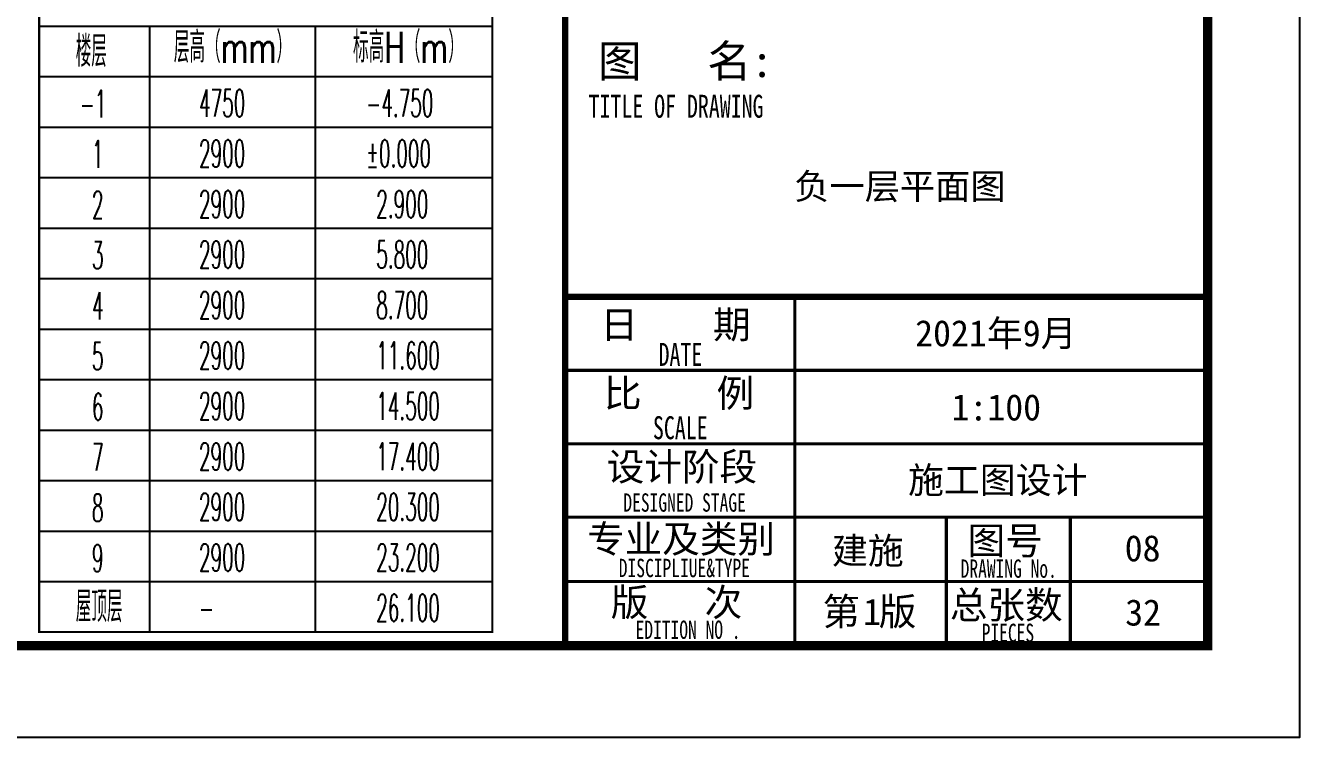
# Model space of a CAD drawing. Extents: x 27938 to 725830, y -209821 to 1628073.
# Drawn here: x 330442 to 344314, y 719665 to 727423 of the extents above; entities that cross this region are included whole.
import ezdxf
from ezdxf.enums import TextEntityAlignment as Align

# ---------------------------------------------------------------- set-up
doc = ezdxf.new("R2010")
doc.units = 0
doc.header["$LTSCALE"] = 1000
doc.header["$MEASUREMENT"] = 0
for name, color, linetype in [('C-Sheet-图框', 101, 'Continuous'), ('PUB_TEXT', 4, 'Continuous'), ('图框', 140, 'Continuous'), ('图签文字', 147, 'Continuous')]:
    doc.layers.add(name, color=color, linetype=linetype)
doc.layers.add('yichutu', color=7, linetype='Continuous', true_color=0xffffff, plot=False)
doc.layers.add('可改文字', color=6, linetype='Continuous', lineweight=18)
doc.layers.add('图签', color=147, linetype='Continuous', lineweight=18)
doc.styles.add('_TCH_DIM', font='SIMPLEX.shx', dxfattribs={"width": 0.7, "bigfont": 'GBCBIG.shx'})
doc.styles.add('宋体', font='', dxfattribs={"height": 50})
doc.styles.add('建筑图签-1', font='', dxfattribs={"width": 0.7})
doc.styles.get('宋体').set_extended_font_data('SimSun')
doc.styles.get('建筑图签-1').set_extended_font_data('SimHei')

# ---------------------------------------------------------------- blocks, each defined once
blk = doc.blocks.new('TK')
at = {"layer": '图框'}
blk.add_lwpolyline([(465375, 548714), (549475, 548714), (549475, 489314), (465375, 489314)], close=True, dxfattribs=at)
blk.add_lwpolyline([(465375, 548714), (549475, 548714), (549475, 489314), (465375, 489314)], close=True, dxfattribs=at)
at = {"layer": '图框', "const_width": 100}
blk.add_lwpolyline([(548475, 490314), (548475, 547714), (467875, 547714), (467875, 490314)], close=True, dxfattribs=at)
at = {"layer": '图框'}
for points, const_width in [([(541480, 490314), (541480, 547714)], 70), ([(541480, 494114), (548480, 494114)], 70), ([(543980, 491714), (543980, 494114)], 35), ([(541480, 493314), (548480, 493314)], 35), ([(541480, 492514), (548480, 492514)], 35), ([(541480, 491714), (548480, 491714)], 35), ([(541480, 491714), (547980, 491714)], 35), ([(543980, 490314), (543980, 491714)], 35), ([(545630, 490314), (545630, 491714)], 35), ([(545630, 490314), (545630, 491714)], 35), ([(545630, 490314), (545630, 491714)], 35), ([(546980, 490314), (546980, 491714)], 35), ([(541480, 491014), (545630, 491014)], 35), ([(545630, 491014), (548480, 491014)], 35)]:
    blk.add_lwpolyline(points, dxfattribs=dict(at, const_width=const_width))
at = {"layer": '图框', "style": '建筑图签-1', "width": 0.7}
for s, height, p in [('TITLE OF DRAWING', 250, (541734, 496066)), ('DATE', 250, (542496, 493363)), ('SCALE', 250, (542435, 492564)), ('DESIGNED STAGE', 200, (542113, 491774)), ('DISCIPLIUE&TYPE', 200, (542063, 491061)), ('DRAWING No.', 200, (545785, 491054)), ('EDITION NO .', 200, (542246, 490388)), ('PIECES', 200, (546014, 490354))]:
    blk.add_text(s, height=height, dxfattribs=at).set_placement(p)
at = {"layer": '图签', "color": 2, "style": '宋体'}
for s, height, p in [('2021年9月', 286.7, (545290, 493575)), ('1:100', 286.7, (545686, 492768)), ('施工图设计', 286.7, (545212, 491975)), ('建施', 286.7, (544384, 491206)), ('1', 287, (544723, 490539)), ('32', 286.7, (547577, 490533))]:
    blk.add_text(s, height=height, dxfattribs=at).set_placement(p)
at = {"layer": '图签文字', "color": 7, "style": '建筑图签-1'}
for s, height, p in [('图   名:', 350, (541835, 496509)), ('日    期', 300, (541864, 493662)), ('比    例', 300, (541902, 492915)), ('设计阶段', 300, (541932, 492113)), ('专业及类别', 300, (541718, 491327)), ('图号', 300, (545861, 491308)), ('版   次 ', 300, (541976, 490637)), ('总张数', 300, (545668, 490608)), ('第 版', 300, (544281, 490537))]:
    blk.add_text(s, height=height, dxfattribs=at).set_placement(p)
blk = doc.blocks.new('yct-841-594-84100-59400-100-1000.0')
at = {"layer": 'yichutu', "color": 7, "true_color": 0xffffff}
blk.add_lwpolyline([(0, 0), (0, 59400), (84100, 59400), (84100, 0)], close=True, dxfattribs=at)

msp = doc.modelspace()

# ---------------------------------------------------------------- linework, layer by layer
at = {"layer": 'C-Sheet-图框', "color": 0}
for p, q in [((330592.4, 727415.3), (335525.3, 727415.3)), ((330592.4, 727415.3), (335525.3, 727415.3)), ((331793.6, 727415.3), (331793.6, 720815.3)), ((333595.6, 727415.3), (333595.6, 720815.3)), ((330592.4, 726865.3), (335525.3, 726865.3)), ((330592.4, 726315.3), (335525.3, 726315.3)), ((330592.4, 725765.3), (335525.3, 725765.3)), ((330592.4, 725215.3), (335525.3, 725215.3)), ((330592.4, 724665.3), (335525.3, 724665.3)), ((330592.4, 724115.3), (335525.3, 724115.3)), ((330592.4, 723565.3), (335525.3, 723565.3)), ((330592.4, 723015.3), (335525.3, 723015.3)), ((330592.4, 722465.3), (335525.3, 722465.3)), ((330592.4, 721915.3), (335525.3, 721915.3)), ((330592.4, 721365.3), (335525.3, 721365.3))]:
    msp.add_line(p, q, dxfattribs=at)
at = {"layer": 'C-Sheet-图框', "color": 0, "const_width": 24}
msp.add_lwpolyline([(330592.4, 720815.3), (335525.3, 720815.3), (335525.3, 727965.3), (330592.4, 727965.3), (330592.4, 720815.3)], dxfattribs=at)

# ---------------------------------------------------------------- block references
msp.add_blockref('TK', (-205160.9, 230351.7))
at = {"layer": 'yichutu'}
msp.add_blockref('yct-841-594-84100-59400-100-1000.0', (260214.1, 719665.3), dxfattribs=at)

# ---------------------------------------------------------------- texts
at = {"layer": 'PUB_TEXT', "style": '_TCH_DIM'}
for s, height, width, p in [('楼层', 337.59, 0.7, (330988.9, 726973.2)), ('层高（mm）', 337.59, 0.7, (332057.2, 727017.6)), ('标高H（m）', 337.59, 0.7, (334008.9, 727017.6)), ('-1', 297.5, 0.494118, (331033.3, 726420.7)), ('4750', 297.5, 0.494118, (332331.8, 726428.3)), ('-4.750', 297.5, 0.494118, (334152.5, 726428.3)), ('1', 297.5, 0.494118, (331166.1, 725870.7)), ('2900', 297.5, 0.494118, (332331.8, 725878.3)), ('%%P0.000', 297.5, 0.494118, (334152.5, 725878.3)), ('2', 297.5, 0.494118, (331166.1, 725320.7)), ('2900', 297.5, 0.494118, (332331.8, 725328.3)), ('2.900', 297.5, 0.494118, (334261.5, 725328.3)), ('3', 297.5, 0.494118, (331166.1, 724770.7)), ('2900', 297.5, 0.494118, (332331.8, 724778.3)), ('5.800', 297.5, 0.494118, (334261.5, 724778.3)), ('2900', 297.5, 0.494118, (332331.8, 724228.3)), ('8.700', 297.5, 0.494118, (334261.5, 724228.3)), ('4', 297.5, 0.494118, (331166.1, 724220.7)), ('5', 297.5, 0.494118, (331166.1, 723670.7)), ('2900', 297.5, 0.494118, (332331.8, 723678.3)), ('11.600', 297.5, 0.494118, (334261.5, 723678.3)), ('6', 297.5, 0.494118, (331166.1, 723120.7)), ('2900', 297.5, 0.494118, (332331.8, 723128.3)), ('14.500', 297.5, 0.494118, (334261.5, 723128.3)), ('7', 297.5, 0.494118, (331166.1, 722570.7)), ('2900', 297.5, 0.494118, (332331.8, 722578.3)), ('17.400', 297.5, 0.494118, (334261.5, 722578.3)), ('8', 297.5, 0.494118, (331166.1, 722020.7)), ('2900', 297.5, 0.494118, (332331.8, 722028.3)), ('20.300', 297.5, 0.494118, (334261.5, 722028.3)), ('9', 297.5, 0.494118, (331166.1, 721470.7)), ('2900', 297.5, 0.494118, (332331.8, 721478.3)), ('23.200', 297.5, 0.494118, (334261.5, 721478.3)), ('屋顶层', 337.59, 0.7, (330988.9, 720923.2)), ('26.100', 297.5, 0.494118, (334261.5, 720928.3)), ('-', 297.5, 0.494118, (332331.8, 720928.3))]:
    msp.add_text(s, height=height, dxfattribs=dict(at, width=width)).set_placement(p)
at = {"layer": '可改文字', "color": 3, "style": '宋体'}
msp.add_text('负一层平面图', height=281.28, dxfattribs=at).set_placement((339963.3, 725673.5), align=Align.MIDDLE)
at = {"layer": '图签', "color": 3, "style": '宋体'}
msp.add_text('08', height=286.68, dxfattribs=at).set_placement((342410.7, 721584.4))

doc.saveas('drawing.dxf')
